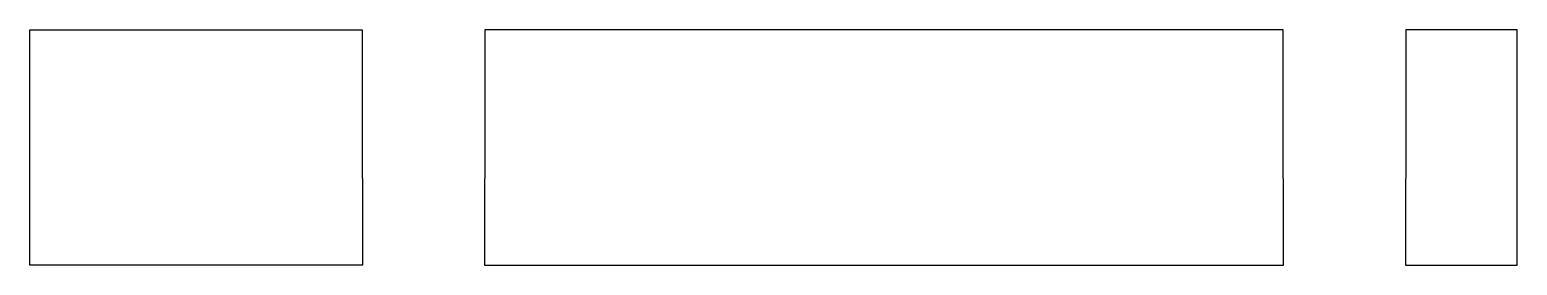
# Model space of a CAD drawing. Header units: metres. Extents: x -18.5 to 13.8, y -1.1 to 46.5.
# Drawn here: x -18.55 to 13.75, y -1.1 to 4 of the extents above.
import ezdxf

# ---------------------------------------------------------------- set-up
doc = ezdxf.new("R2010")
doc.units = ezdxf.units.M

msp = doc.modelspace()

# ---------------------------------------------------------------- linework, layer by layer
for p, q in [((-18.55, 3.895), (-18.55, 4)), ((-18.55, 4), (-14.947, 4)), ((-18.55, 2.933), (-18.55, 3.895)), ((-14.947, 4), (-14.307, 4)), ((-14.947, 4), (-14.947, 4)), ((-14.307, 4), (-13.277, 4)), ((-13.277, 4), (-11.613, 4)), ((-11.613, 4), (-11.33, 4)), ((-11.33, 4), (-11.333, 2.663)), ((6.258, 4), (-8.67, 4)), ((-8.67, 4), (-8.667, 2.663)), ((8.67, 4), (6.258, 4)), ((8.667, 2.663), (8.67, 4)), ((11.442, 4), (11.33, 4)), ((11.33, 4), (11.333, 2.663)), ((12.054, 4), (11.442, 4)), ((12.395, 4), (12.054, 4)), ((12.575, 4), (12.395, 4)), ((13.75, 4), (12.575, 4)), ((13.75, 2.933), (13.75, 4)), ((-18.55, -0.259), (-18.55, 2.933)), ((13.75, -1.1), (13.75, 2.933)), ((-11.333, 2.663), (-11.324, -1.1)), ((-8.667, 2.663), (-8.676, -1.1)), ((8.676, -1.1), (8.667, 2.663)), ((11.333, 2.663), (11.324, -1.1)), ((-18.55, -0.35), (-18.55, -0.259)), ((-18.55, -0.418), (-18.55, -0.35)), ((-18.55, -0.46), (-18.55, -0.418)), ((-18.55, -0.852), (-18.55, -0.46)), ((-18.55, -0.877), (-18.55, -0.852)), ((-18.55, -1.1), (-18.55, -0.877)), ((-18.234, -1.1), (-18.55, -1.1)), ((-17.527, -1.1), (-18.234, -1.1)), ((-11.757, -1.1), (-17.527, -1.1)), ((-11.529, -1.1), (-11.757, -1.1)), ((-11.324, -1.1), (-11.529, -1.1)), ((-8.676, -1.1), (-2.538, -1.1)), ((-2.538, -1.1), (8.676, -1.1)), ((8.676, -1.1), (8.676, -1.1)), ((11.324, -1.1), (11.484, -1.1)), ((11.484, -1.1), (13.75, -1.1)), ((11.484, -1.1), (11.484, -1.1))]:
    msp.add_line(p, q)

doc.saveas('drawing.dxf')
